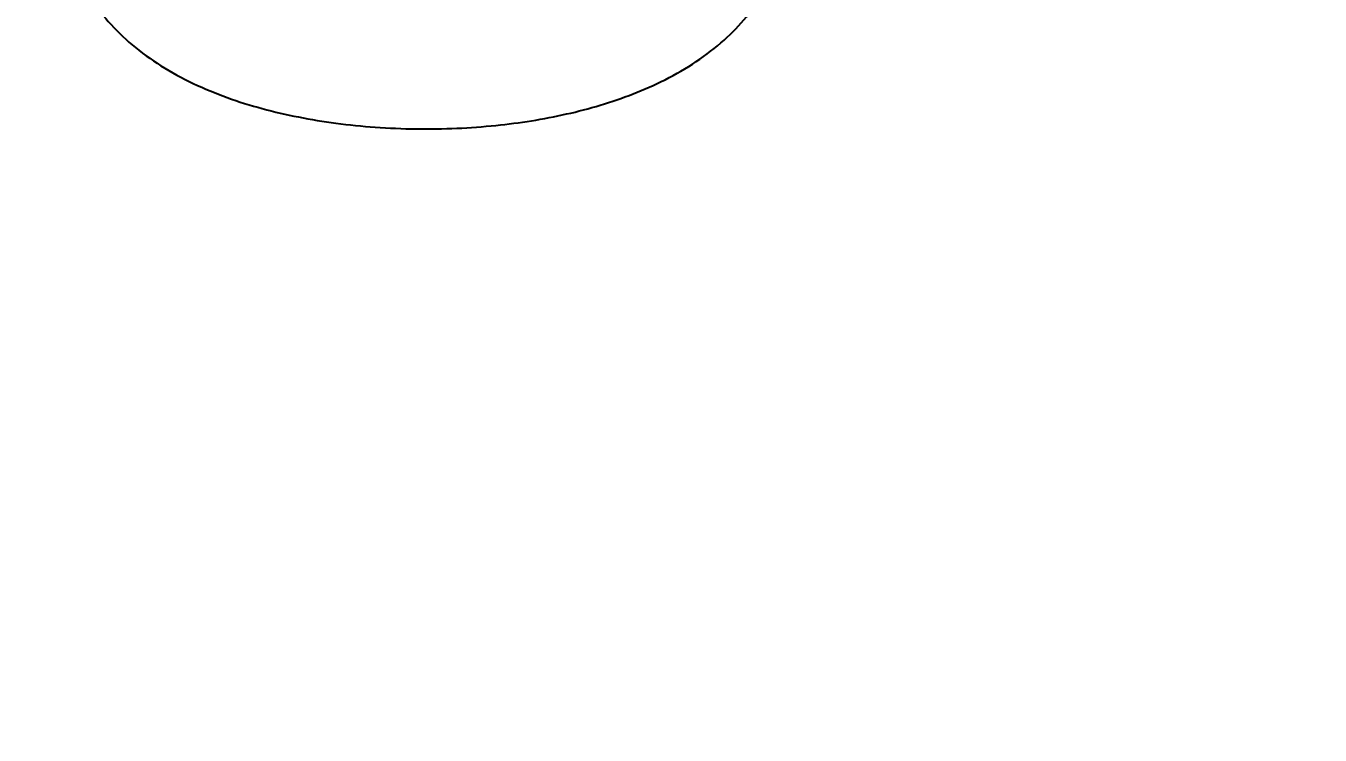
# Model space of a CAD drawing. Header units: millimetres. Extents: x -5407 to -45, y -6458 to 594.
# Drawn here: x -1918.17 to -1899.63, y -2046.17 to -2036.01 of the extents above; entities that cross this region are included whole.
import ezdxf

# ---------------------------------------------------------------- set-up
doc = ezdxf.new("R2010")
doc.units = ezdxf.units.MM
doc.layers.get('0').update_dxf_attribs({"linetype": 'CONTINUOUS'})
doc.layers.get('Defpoints').update_dxf_attribs({"linetype": 'CONTINUOUS'})
doc.layers.add('dim', color=3, linetype='CONTINUOUS', lineweight=9)
doc.styles.add('LongTou', font='romand.shx', dxfattribs={"width": 0.800000011920929, "bigfont": 'whgdtxt.shx'})
doc.dimstyles.new('YanXiu', dxfattribs={"dimtxt": 2.5, "dimasz": 2.2, "dimexe": 1, "dimexo": 0, "dimgap": 0.66, "dimtad": 0, "dimzin": 0, "dimdsep": 46, "dimtxsty": 'LongTou', "dimblk": 'CLOSEDBLANK', "dimcen": 0, "dimclrd": 256, "dimclre": 131, "dimclrt": 42, "dimadec": 0, "dimazin": 0, "dimtfac": 1, "dimtdec": 4, "dimtofl": 0, "dimtmove": 0, "dimatfit": 3, "dimldrblk": 'CLOSEDBLANK', "dimfxl": 0, "dimtolj": 1, "dimtzin": 0, "dimlwd": 0, "dimlwe": 0, "dimarcsym": 0})

# ---------------------------------------------------------------- blocks, each defined once
blk = doc.blocks.new('*U8')
at = {"color": 7}
for points, start_tangent, end_tangent in [([(113.0345711499026, -83.18633364030256), (113.0998412924027, -83.67659188530251), (113.2531078611028, -84.17811003100269), (113.4962092099026, -84.65900808070273), (113.8298832079026, -85.11037691790261), (114.2548458990027, -85.52648942480255), (114.7710990834028, -85.90209471370281), (115.3525743600026, -86.22042262250261), (115.9597176193026, -86.47268837250249), (116.5862408672028, -86.67006368720286), (117.2330046622028, -86.82129094200263), (117.9042294233027, -86.93165730150258), (118.6088964876026, -87.0033412905027), (119.3381412087028, -87.03423006290268), (120.0722025086027, -87.02267961130246), (120.7689392334028, -86.9715416900026)], (0.05437285749032338, -0.9985207020229161), (0.994780974764853, 0.1020333878977312)), ([(120.7689590827026, -86.9715396383026), (121.4064477289025, -86.88807733760268), (122.0342700086026, -86.7675345539028), (122.6387649284027, -86.60952258390262), (123.2252467609028, -86.40826587930269), (123.7987662213027, -86.15289614340281), (124.3560083164027, -85.82875317070284), (124.8560736948027, -85.44251006380273), (125.2553781403026, -85.02685662350268), (125.5596457742026, -84.5906695033027), (125.7788337811025, -84.13513751770279), (125.9190062888026, -83.65960589930273), (125.9809602636028, -83.18424927880278)], (0.9947818879375091, 0.1020244844705682), (0.05405176057919951, 0.9985381350645998))]:
    blk.add_spline(points, degree=3, dxfattribs=dict(at, start_tangent=start_tangent, end_tangent=end_tangent))
blk = doc.blocks.new('_ClosedBlank')
at = {"color": 0, "linetype": 'ByBlock', "lineweight": -2}
for p, q in [((-1, 0.1666666666666667), (0, 0)), ((-1, 0.1666666666666667), (-1, -0.1666666666666667)), ((0, 0), (-1, -0.1666666666666667))]:
    blk.add_line(p, q, dxfattribs=at)
blk = doc.blocks.new('*D32')
at = {"layer": 'Defpoints', "color": 0}
for p in [(-2146.664636326654, -1767.60267495292), (-2141.755969610967, -1788.480402703113), (-2274.657746722079, -1819.727602473446)]:
    blk.add_point(p, dxfattribs=at)
at = {"layer": 'dim', "color": 131, "lineweight": 5}
for p, q in [((-2141.755969610967, -1788.480402703113), (-2146.984899859539, -1766.24051792838)), ((-2274.657746722079, -1819.727602473446), (-2279.886676970651, -1797.487717698712))]:
    blk.add_line(p, q, dxfattribs=at)
at = {"layer": 'dim', "lineweight": 5}
for p, q in [((-2152.115990101701, -1768.884369931951), (-2198.514365832553, -1779.793323498981)), ((-2274.115059662718, -1797.568179744221), (-2227.716683931864, -1786.659226177191))]:
    blk.add_line(p, q, dxfattribs=at)
at = {"layer": 'dim', "lineweight": 5, "xscale": 5.600000000000001, "yscale": 5.600000000000001, "zscale": 5.600000000000001}
for p, rotation in [((-2146.664636326654, -1767.60267495292), 13.23079457676443), ((-2279.566413437765, -1798.849874723253), 193.2307945767645)]:
    blk.add_blockref('_ClosedBlank', p, dxfattribs=dict(at, rotation=rotation))
at = {"layer": 'dim', "color": 42, "insert": (-2213.115524882209, -1783.226274838086), "char_height": 7, "attachment_point": 5, "rotation": 13.230794576764433, "style": 'LongTou'}
blk.add_mtext('136.53', dxfattribs=at)
blk = doc.blocks.new('*D16')
at = {"layer": 'Defpoints', "color": 0}
for p in [(-2157.833414381767, -1794.314986469143), (-2261.089443675558, -1805.606216224011), (-2258.196219717373, -1817.911786272705)]:
    blk.add_point(p, dxfattribs=at)
at = {"layer": 'dim', "color": 131, "lineweight": 5}
for p, q in [((-2157.833414381767, -1794.314986469143), (-2161.046901872857, -1780.647259395914)), ((-2258.196219717373, -1817.911786272705), (-2261.409707208463, -1804.244059199475))]:
    blk.add_line(p, q, dxfattribs=at)
at = {"layer": 'dim', "lineweight": 5}
for p, q in [((-2166.177992114982, -1783.291111399556), (-2196.306881958148, -1790.374864982922)), ((-2255.638089900529, -1804.324521244904), (-2225.509200057364, -1797.240767661538))]:
    blk.add_line(p, q, dxfattribs=at)
at = {"layer": 'dim', "lineweight": 5, "xscale": 5.600000000000001, "yscale": 5.600000000000001, "zscale": 5.600000000000001}
for p, rotation in [((-2160.726638339953, -1782.009416420449), 13.23079457756161), ((-2261.089443675558, -1805.606216224011), 193.2307945775617)]:
    blk.add_blockref('_ClosedBlank', p, dxfattribs=dict(at, rotation=rotation))
at = {"layer": 'dim', "color": 42, "insert": (-2210.908041007756, -1793.80781632223), "char_height": 7, "attachment_point": 5, "rotation": 13.230794577561635, "style": 'LongTou'}
blk.add_mtext('103.10', dxfattribs=at)

msp = doc.modelspace()

# ---------------------------------------------------------------- block references
at = {"xscale": 0.7999999999999545, "yscale": 0.7999999999999545, "zscale": 0.7999999999999545}
msp.add_blockref('*U8', (-2008.051720677837, -1967.857778892804), dxfattribs=at)

# ---------------------------------------------------------------- dimensions: what is measured, and where the dimension line sits
at = {"layer": 'dim'}
for base, p1, p2, picture, middle in [((-5401.712116759405, -6458.244345272045), (-5273.719006363979, -6406.119417751521), (-5406.620783475091, -6437.366617521853), '*D32', (-326.0213366106946, 273.2354802181549)), ((-5287.2873094105, -6420.240804000954), (-5390.543338704292, -6431.532033755824), (-5290.180533368686, -6407.935233952261), '*D16', (-323.8138527362412, 262.6539387340108))]:
    dim = msp.add_linear_dim(base=base, p1=p1, p2=p2, dimstyle='YanXiu', override={"dimtxt": 7, "dimasz": 5.600000000000001, "dimexe": 1.3993, "dimgap": 1.3993}, dxfattribs=at)
    dim.commit()
    dim.dimension.update_dxf_attribs({"geometry": picture, "text_midpoint": middle, "dimtype": 160, "insert": (1887.094188271515, 2056.461755056241)})

doc.saveas('drawing.dxf')
